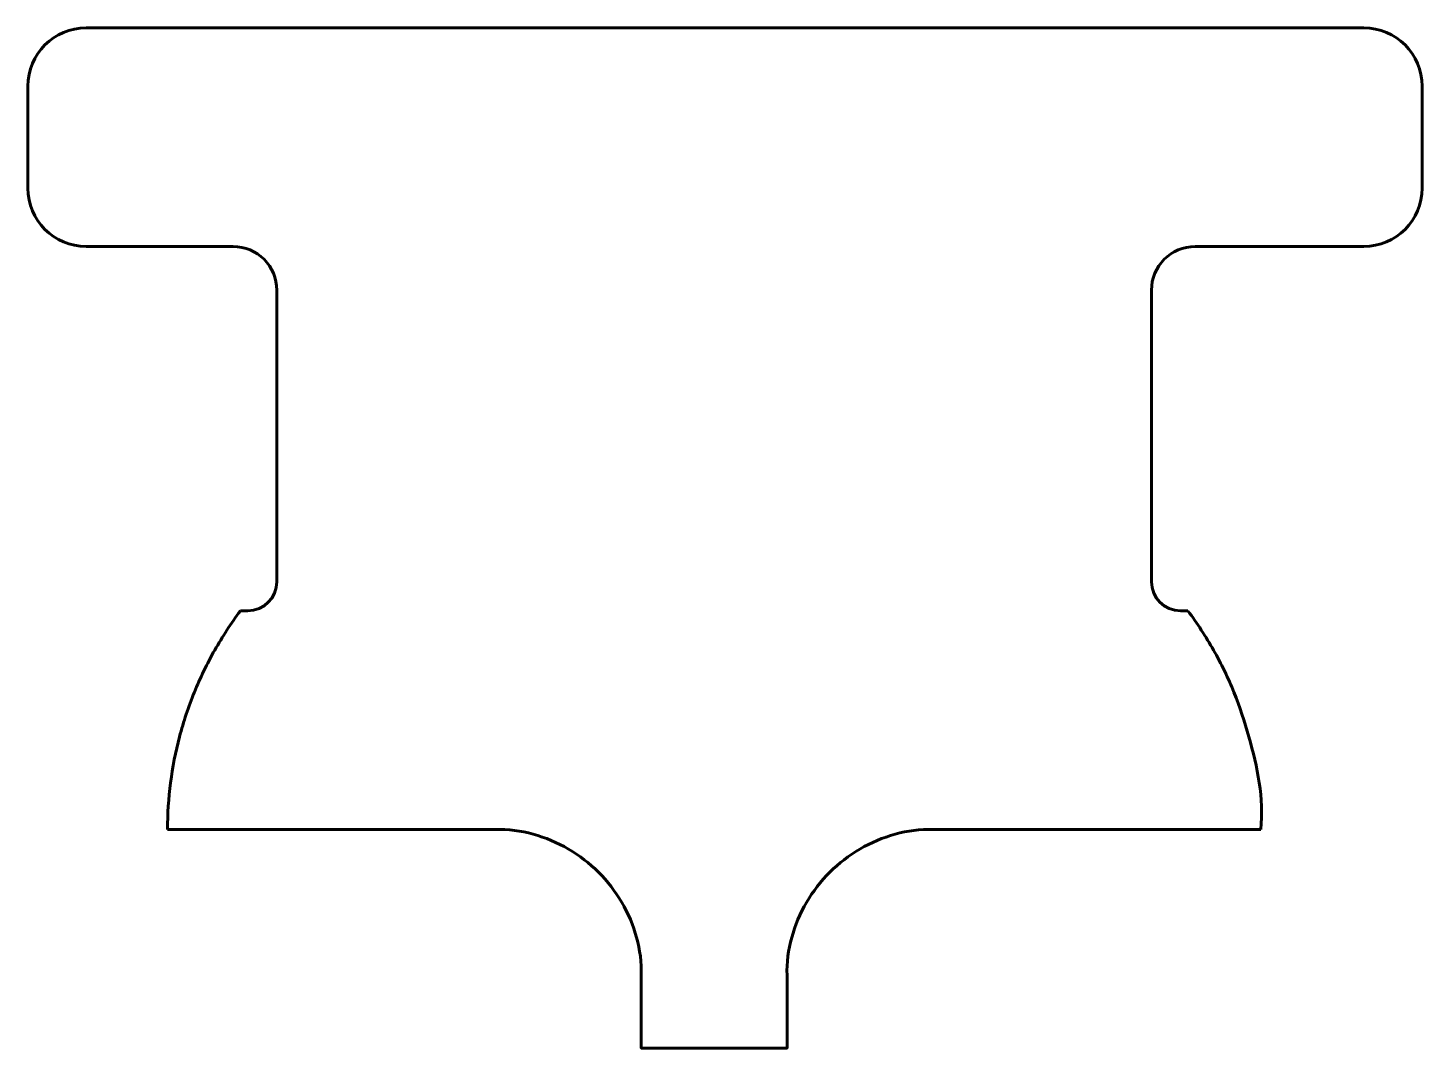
# Model space of a CAD drawing. Header units: millimetres. Extents: x -9.4 to 9.7, y 302.6 to 316.6.
import ezdxf

# ---------------------------------------------------------------- set-up
doc = ezdxf.new("R2010")
doc.units = ezdxf.units.MM
doc.linetypes.add('K5LT_BASIC', pattern=[0])

msp = doc.modelspace()

# ---------------------------------------------------------------- linework, layer by layer
at = {"color": 150, "linetype": 'K5LT_BASIC', "lineweight": 60, "true_color": 0x0080ff}
for p, q in [((-7.916, 316.621), (-8.616, 316.621)), ((8.214, 316.621), (-7.916, 316.621)), ((8.914, 316.621), (8.214, 316.621)), ((-9.416, 314.421), (-9.416, 315.821)), ((9.714, 314.421), (9.714, 315.821)), ((-6.6, 313.621), (-8.616, 313.621)), ((-6, 309.021), (-6, 313.021)), ((6, 309.021), (6, 313.021)), ((-6.4, 308.621), (-6.5, 308.621)), ((6.4, 308.621), (6.5, 308.621)), ((-3, 305.621), (-7.5, 305.621)), ((7.5, 305.621), (3, 305.621))]:
    msp.add_line(p, q, dxfattribs=at)
for points in [[(6.6, 313.621), (8.914, 313.621)], [(1, 303.621), (1, 302.621), (-1, 302.621), (-1, 303.621)]]:
    msp.add_lwpolyline(points, dxfattribs=at)
for centre, radius, start, end in [((-8.616, 315.821), 0.8, 90, 180), ((8.914, 315.821), 0.8, 0, 90), ((-8.616, 314.421), 0.8, 180, 270), ((8.914, 314.421), 0.8, 270, 0), ((-6.6, 313.021), 0.6, 0, 90), ((6.6, 313.021), 0.6, 90, 180), ((-6.4, 309.021), 0.4, 270, 0), ((6.4, 309.021), 0.4, 180, 270)]:
    msp.add_arc(centre, radius, start, end, dxfattribs=at)
for points, knots in [([(-6.5, 308.621), (-6.629, 308.449), (-6.864, 308.089), (-7.145, 307.509), (-7.349, 306.897), (-7.472, 306.264), (-7.5, 305.835), (-7.5, 305.621)], [0, 0, 0, 0, 0.643056, 1.286114, 1.929171, 2.572228, 3.215285, 3.215285, 3.215285, 3.215285]), ([(6.5, 308.621), (6.628, 308.449), (6.864, 308.089), (7.147, 307.509), (7.342, 306.894), (7.5, 306.269), (7.522, 305.834), (7.5, 305.621)], [0, 0, 0, 0, 0.643057, 1.286114, 1.929171, 2.576513, 3.218572, 3.218572, 3.218572, 3.218572]), ([(-3, 305.621), (-2.655, 305.63), (-1.95, 305.429), (-1.192, 304.671), (-0.99, 303.966), (-1, 303.621)], [0, 0, 0, 0, 1.035276, 2.070553, 3.105829, 3.105829, 3.105829, 3.105829]), ([(1, 303.621), (0.99, 303.966), (1.192, 304.671), (1.95, 305.429), (2.655, 305.63), (3, 305.621)], [0, 0, 0, 0, 1.035276, 2.070552, 3.105828, 3.105828, 3.105828, 3.105828])]:
    msp.add_open_spline(points, degree=3, knots=knots, dxfattribs=at)

doc.saveas('drawing.dxf')
